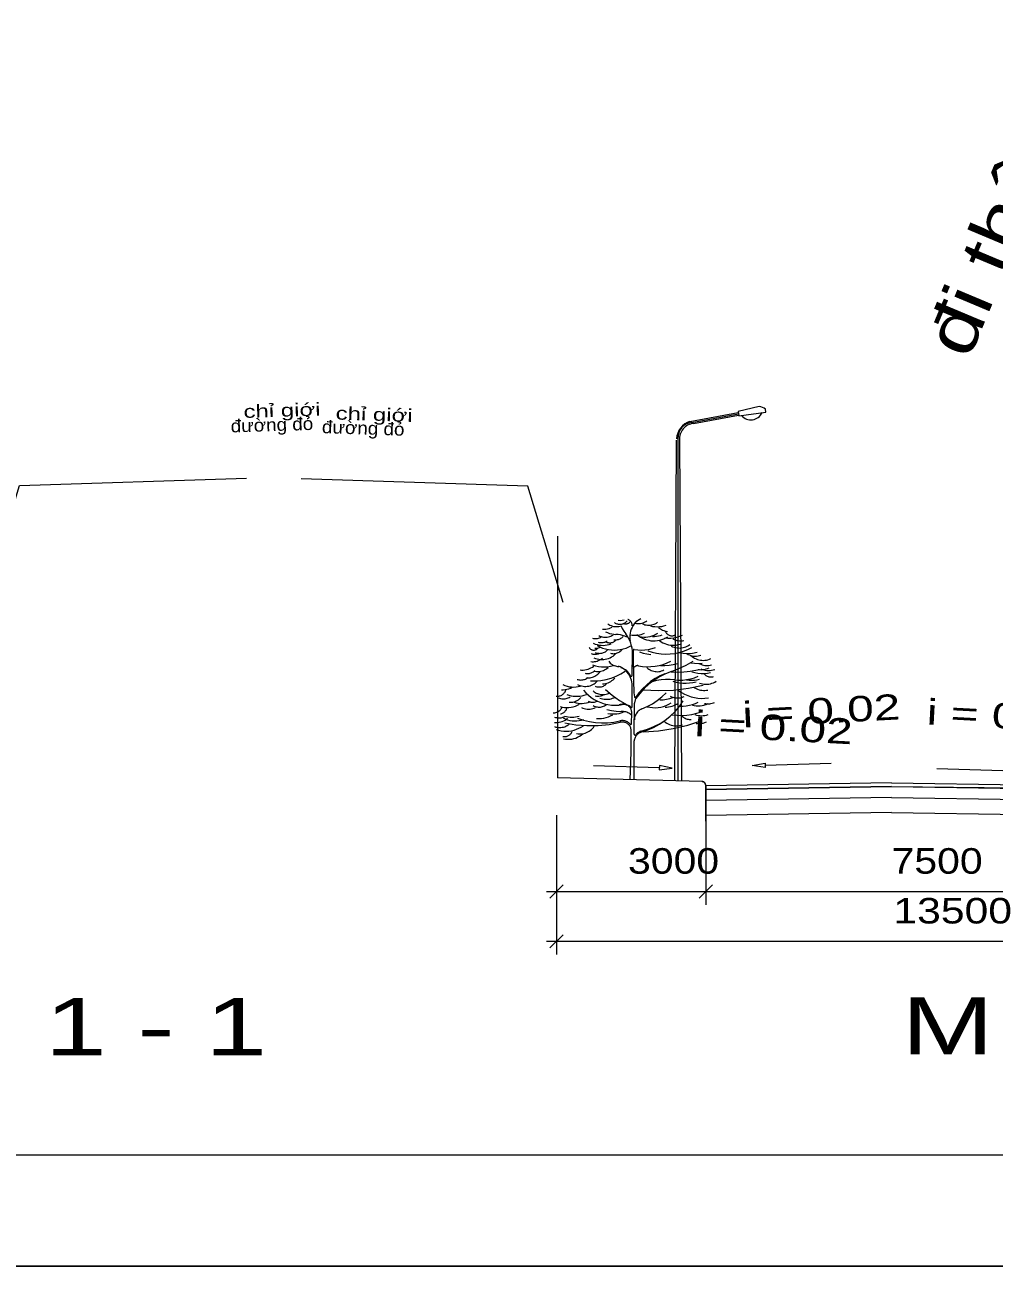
# Model space of a CAD drawing. Header units: metres. Extents: x 533049 to 537618, y 1849954 to 1852676.
# Drawn here: x 533738 to 534052.1, y 1849953.7 to 1850356 of the extents above; entities that cross this region are included whole.
import ezdxf

# ---------------------------------------------------------------- set-up
doc = ezdxf.new("R2010")
doc.units = ezdxf.units.M
doc.header["$LTSCALE"] = 2
for name, color, linetype, lineweight in [('2', 7, 'Continuous', 13), ('21', 7, 'Continuous', 13), ('3', 7, 'Continuous', 13), ('58', 7, 'Continuous', 13), ('59', 7, 'Continuous', 13), ('60', 7, 'Continuous', 13), ('61', 7, 'Continuous', 13)]:
    doc.layers.add(name, color=color, linetype=linetype, lineweight=lineweight)

msp = doc.modelspace()

# ---------------------------------------------------------------- linework, layer by layer
at = {"layer": '2'}
for p, q in [((533934.83, 1850145.16), (533934.93, 1850152.21)), ((533934.84, 1850135.03), (533934.84, 1850141.88)), ((533935.51, 1850126.06), (533935.61, 1850136.19)), ((533934.62, 1850129.52), (533934.7, 1850133.04))]:
    msp.add_line(p, q, dxfattribs=at)
for points in [[(533925.19, 1850160.14), (533925.74, 1850160.13), (533926.28, 1850160.17), (533926.82, 1850160.25), (533927.34, 1850160.39), (533927.86, 1850160.58), (533928.35, 1850160.81)], [(533926.91, 1850161.86), (533927.27, 1850161.63), (533927.64, 1850161.43), (533928.02, 1850161.26), (533928.42, 1850161.13), (533928.83, 1850161.03), (533929.25, 1850160.97), (533929.67, 1850160.94), (533930.09, 1850160.96), (533930.51, 1850161.01), (533930.93, 1850161.1)], [(533929.11, 1850162.24), (533929.34, 1850162.1), (533929.58, 1850161.98), (533929.83, 1850161.88), (533930.08, 1850161.8), (533930.34, 1850161.75), (533930.61, 1850161.71), (533930.88, 1850161.7), (533931.14, 1850161.72), (533931.41, 1850161.75), (533931.67, 1850161.81), (533931.92, 1850161.9), (533932.17, 1850162), (533932.41, 1850162.13), (533932.63, 1850162.27), (533932.84, 1850162.44), (533933.04, 1850162.62), (533933.22, 1850162.82)], [(533930.26, 1850163.01), (533930.93, 1850162.98), (533931.6, 1850163.01), (533932.26, 1850163.1)], [(533931.12, 1850161.29), (533931.58, 1850160.35), (533932.12, 1850159.46), (533932.74, 1850158.61)], [(533931.88, 1850162.05), (533932.04, 1850161.98), (533932.21, 1850161.93), (533932.38, 1850161.89), (533932.55, 1850161.86), (533932.73, 1850161.85), (533932.9, 1850161.86), (533933.08, 1850161.88), (533933.25, 1850161.92), (533933.42, 1850161.97), (533933.58, 1850162.04), (533933.73, 1850162.12), (533933.88, 1850162.22), (533934.02, 1850162.33), (533934.15, 1850162.45), (533934.26, 1850162.58), (533934.37, 1850162.72)], [(533934.84, 1850161.19), (533934.85, 1850161.37), (533934.83, 1850161.56), (533934.81, 1850161.74), (533934.76, 1850161.91), (533934.7, 1850162.09), (533934.63, 1850162.25), (533934.54, 1850162.41), (533934.44, 1850162.56), (533934.32, 1850162.71), (533934.19, 1850162.84), (533934.05, 1850162.95), (533933.9, 1850163.06), (533933.75, 1850163.15), (533933.58, 1850163.23), (533933.41, 1850163.29)], [(533936.37, 1850162.82), (533935.91, 1850162.34), (533935.5, 1850161.83), (533935.13, 1850161.29), (533934.81, 1850160.71), (533934.55, 1850160.11), (533934.34, 1850159.48), (533934.19, 1850158.84), (533934.1, 1850158.19), (533934.06, 1850157.53), (533934.09, 1850156.87), (533934.17, 1850156.22)], [(533935.8, 1850162.05), (533936.24, 1850161.98), (533936.68, 1850161.95), (533937.13, 1850161.96), (533937.57, 1850162), (533938, 1850162.09), (533938.43, 1850162.22), (533938.84, 1850162.38), (533939.24, 1850162.58), (533939.62, 1850162.82)], [(533937.61, 1850163.49), (533937.07, 1850163.15), (533936.52, 1850162.79), (533935.99, 1850162.43)], [(533938.19, 1850161.86), (533938.58, 1850161.7), (533938.99, 1850161.58), (533939.41, 1850161.49), (533939.83, 1850161.43), (533940.26, 1850161.42), (533940.69, 1850161.44), (533941.11, 1850161.5), (533941.53, 1850161.6), (533941.93, 1850161.73), (533942.32, 1850161.9), (533942.7, 1850162.1), (533943.06, 1850162.34)], [(533940.77, 1850161.19), (533941.48, 1850161.04), (533942.21, 1850160.94), (533942.94, 1850160.91), (533943.68, 1850160.94), (533944.41, 1850161.03), (533945.12, 1850161.17), (533945.83, 1850161.38)], [(533943.34, 1850160.71), (533943.66, 1850160.44), (533943.99, 1850160.2), (533944.34, 1850159.98), (533944.71, 1850159.79), (533945.1, 1850159.64), (533945.49, 1850159.52), (533945.9, 1850159.43), (533946.31, 1850159.37)], [(533922.04, 1850157.18), (533922.35, 1850157.11), (533922.67, 1850157.07), (533922.99, 1850157.06), (533923.31, 1850157.08), (533923.62, 1850157.13), (533923.93, 1850157.2), (533924.24, 1850157.29), (533924.53, 1850157.41), (533924.81, 1850157.56)], [(533923.86, 1850155.93), (533924.12, 1850155.85), (533924.39, 1850155.8), (533924.66, 1850155.77), (533924.93, 1850155.76), (533925.2, 1850155.77), (533925.47, 1850155.81), (533925.74, 1850155.86), (533926, 1850155.95), (533926.25, 1850156.05), (533926.49, 1850156.17), (533926.72, 1850156.31)], [(533924.05, 1850158.04), (533924.41, 1850157.87), (533924.79, 1850157.73), (533925.17, 1850157.63), (533925.57, 1850157.56), (533925.97, 1850157.53), (533926.37, 1850157.53), (533926.76, 1850157.56), (533927.16, 1850157.63), (533927.55, 1850157.73), (533927.92, 1850157.87), (533928.29, 1850158.03), (533928.63, 1850158.23)], [(533926.15, 1850156.12), (533926.35, 1850156), (533926.57, 1850155.9), (533926.79, 1850155.82), (533927.02, 1850155.76), (533927.25, 1850155.72), (533927.49, 1850155.7), (533927.72, 1850155.7), (533927.96, 1850155.72), (533928.19, 1850155.77), (533928.42, 1850155.83), (533928.64, 1850155.91), (533928.85, 1850156.02), (533929.06, 1850156.14), (533929.25, 1850156.28), (533929.43, 1850156.43), (533929.59, 1850156.6)], [(533926.25, 1850159.28), (533926.88, 1850158.99), (533927.54, 1850158.76), (533928.21, 1850158.59), (533928.9, 1850158.47), (533929.59, 1850158.42)], [(533928.92, 1850156.7), (533929.22, 1850156.67), (533929.51, 1850156.67), (533929.81, 1850156.69), (533930.1, 1850156.74), (533930.39, 1850156.81), (533930.67, 1850156.91), (533930.94, 1850157.04), (533931.2, 1850157.18), (533931.44, 1850157.35), (533931.67, 1850157.54), (533931.88, 1850157.75)], [(533933.12, 1850157.56), (533932.45, 1850157.84), (533931.75, 1850158.07), (533931.04, 1850158.25), (533930.32, 1850158.36), (533929.59, 1850158.42)], [(533934.93, 1850152.21), (533934.91, 1850153.07), (533934.81, 1850153.93), (533934.64, 1850154.77), (533934.39, 1850155.6), (533934.08, 1850156.4), (533933.69, 1850157.18), (533933.25, 1850157.92), (533932.74, 1850158.61)], [(533934.3, 1850158.29), (533934.87, 1850158.19), (533935.45, 1850158.14), (533936.03, 1850158.14), (533936.61, 1850158.19), (533937.18, 1850158.28), (533937.74, 1850158.43), (533938.29, 1850158.62), (533938.82, 1850158.86)], [(533936.37, 1850158.42), (533936.93, 1850157.97), (533937.53, 1850157.56), (533938.16, 1850157.22), (533938.81, 1850156.92), (533939.49, 1850156.69), (533940.19, 1850156.51), (533940.9, 1850156.39), (533941.62, 1850156.34), (533942.34, 1850156.35), (533943.05, 1850156.41), (533943.76, 1850156.54), (533944.45, 1850156.74), (533945.13, 1850156.99), (533945.78, 1850157.29), (533946.4, 1850157.65)], [(533937.23, 1850157.75), (533937.91, 1850157.63), (533938.59, 1850157.57), (533939.28, 1850157.57), (533939.96, 1850157.63), (533940.63, 1850157.75), (533941.3, 1850157.93), (533941.94, 1850158.17), (533942.56, 1850158.46), (533943.15, 1850158.8)], [(533941.43, 1850157.75), (533942.08, 1850157.75), (533942.72, 1850157.81), (533943.36, 1850157.92), (533943.98, 1850158.1), (533944.59, 1850158.32)], [(533943.72, 1850156.4), (533944.24, 1850156.03), (533944.8, 1850155.72), (533945.38, 1850155.45), (533945.98, 1850155.24), (533946.59, 1850155.08), (533947.22, 1850154.97), (533947.86, 1850154.92), (533948.49, 1850154.93), (533949.13, 1850154.99), (533949.75, 1850155.11), (533950.36, 1850155.29)], [(533945.45, 1850157.27), (533946.43, 1850157.21), (533947.41, 1850157.23), (533948.38, 1850157.35), (533949.34, 1850157.55), (533950.27, 1850157.85), (533951.18, 1850158.23)], [(533945.64, 1850159.28), (533945.74, 1850159.1), (533945.85, 1850158.93), (533945.98, 1850158.77), (533946.13, 1850158.62), (533946.28, 1850158.49), (533946.45, 1850158.37), (533946.62, 1850158.26), (533946.81, 1850158.17), (533947, 1850158.1), (533947.2, 1850158.04), (533947.4, 1850158), (533947.61, 1850157.98), (533947.81, 1850157.98), (533948.02, 1850157.99), (533948.22, 1850158.02), (533948.42, 1850158.07), (533948.61, 1850158.14), (533948.8, 1850158.22), (533948.98, 1850158.32)], [(533947.99, 1850157.03), (533948.41, 1850156.82), (533948.85, 1850156.64), (533949.3, 1850156.5), (533949.76, 1850156.4), (533950.22, 1850156.34), (533950.69, 1850156.32), (533951.16, 1850156.34), (533951.63, 1850156.4)], [(533920.9, 1850154.21), (533920.97, 1850154.08), (533921.06, 1850153.96), (533921.16, 1850153.85), (533921.27, 1850153.75), (533921.39, 1850153.66), (533921.51, 1850153.57), (533921.65, 1850153.5), (533921.78, 1850153.44), (533921.93, 1850153.4), (533922.07, 1850153.36), (533922.22, 1850153.34), (533922.37, 1850153.33), (533922.52, 1850153.34), (533922.67, 1850153.36), (533922.82, 1850153.39), (533922.96, 1850153.44), (533923.1, 1850153.49), (533923.23, 1850153.56), (533923.36, 1850153.64), (533923.48, 1850153.73)], [(533921.56, 1850152.2), (533921.84, 1850152.11), (533922.13, 1850152.04), (533922.42, 1850152), (533922.72, 1850151.98), (533923.01, 1850151.99), (533923.3, 1850152.03), (533923.59, 1850152.09), (533923.87, 1850152.18), (533924.14, 1850152.3)], [(533922.23, 1850155.55), (533922.85, 1850155.3), (533923.49, 1850155.11), (533924.14, 1850154.97), (533924.8, 1850154.89), (533925.46, 1850154.87), (533926.12, 1850154.9), (533926.78, 1850155), (533927.43, 1850155.15), (533928.06, 1850155.36)], [(533922.43, 1850150.83), (533922.94, 1850150.63), (533923.46, 1850150.47), (533923.99, 1850150.36), (533924.52, 1850150.3), (533925.06, 1850150.28), (533925.61, 1850150.3), (533926.14, 1850150.37), (533926.67, 1850150.49), (533927.19, 1850150.65), (533927.69, 1850150.86), (533928.17, 1850151.11), (533928.63, 1850151.39), (533929.06, 1850151.72), (533929.47, 1850152.08)], [(533922.76, 1850153.99), (533923.06, 1850153.97), (533923.37, 1850153.98), (533923.67, 1850154.01), (533923.96, 1850154.07), (533924.25, 1850154.15), (533924.54, 1850154.25)], [(533922.83, 1850152.61), (533923.12, 1850152.49), (533923.42, 1850152.4), (533923.73, 1850152.34), (533924.05, 1850152.3), (533924.36, 1850152.29), (533924.68, 1850152.31), (533924.99, 1850152.36), (533925.3, 1850152.43), (533925.6, 1850152.53), (533925.89, 1850152.66), (533926.17, 1850152.81), (533926.43, 1850152.98), (533926.67, 1850153.18), (533926.9, 1850153.4)], [(533923.48, 1850154.78), (533924.34, 1850154.35), (533925.25, 1850153.99), (533926.18, 1850153.7), (533927.13, 1850153.5), (533928.09, 1850153.38), (533929.06, 1850153.33), (533930.04, 1850153.38), (533931, 1850153.5), (533931.95, 1850153.7), (533932.88, 1850153.99), (533933.78, 1850154.35), (533934.65, 1850154.78)], [(533927.77, 1850152.3), (533928.09, 1850152.23), (533928.42, 1850152.19), (533928.74, 1850152.18), (533929.07, 1850152.19), (533929.39, 1850152.24), (533929.71, 1850152.31), (533930.02, 1850152.41), (533930.32, 1850152.54), (533930.61, 1850152.69), (533930.88, 1850152.87), (533931.14, 1850153.07), (533931.38, 1850153.3), (533931.6, 1850153.54)], [(533935.47, 1850153.57), (533935.45, 1850153.58), (533935.43, 1850153.58), (533935.4, 1850153.58), (533935.38, 1850153.57), (533935.36, 1850153.57), (533935.34, 1850153.56), (533935.32, 1850153.55), (533935.29, 1850153.54), (533935.28, 1850153.53), (533935.26, 1850153.52), (533935.24, 1850153.5), (533935.22, 1850153.48), (533935.21, 1850153.46), (533935.2, 1850153.44), (533935.19, 1850153.42), (533935.18, 1850153.4), (533935.17, 1850153.38), (533935.17, 1850153.36), (533935.16, 1850153.34), (533935.16, 1850153.31)], [(533935.16, 1850153.31), (533935.2, 1850149.59), (533935.26, 1850145.87), (533935.32, 1850142.15)], [(533935.47, 1850153.57), (533936.63, 1850153.41), (533937.8, 1850153.35), (533938.97, 1850153.4), (533940.13, 1850153.56), (533941.27, 1850153.82), (533942.38, 1850154.19)], [(533937.24, 1850152.76), (533938.42, 1850152.38), (533939.64, 1850152.12), (533940.87, 1850151.96)], [(533939.93, 1850153.07), (533941.33, 1850152.64), (533942.77, 1850152.33), (533944.22, 1850152.13), (533945.69, 1850152.06), (533947.16, 1850152.12), (533948.62, 1850152.29), (533950.06, 1850152.59), (533951.47, 1850153), (533952.84, 1850153.54), (533954.16, 1850154.18)], [(533947.52, 1850154.66), (533947.96, 1850154.45), (533948.42, 1850154.28), (533948.89, 1850154.16), (533949.37, 1850154.07), (533949.86, 1850154.03), (533950.35, 1850154.02), (533950.83, 1850154.06), (533951.32, 1850154.14), (533951.79, 1850154.26), (533952.25, 1850154.42), (533952.7, 1850154.62), (533953.12, 1850154.86), (533953.53, 1850155.13)], [(533949.84, 1850152.51), (533951.36, 1850152.32), (533952.89, 1850152.29), (533954.41, 1850152.4), (533955.92, 1850152.66)], [(533952.52, 1850152.2), (533952.94, 1850151.96), (533953.37, 1850151.77), (533953.82, 1850151.61), (533954.28, 1850151.5), (533954.76, 1850151.42), (533955.23, 1850151.39), (533955.71, 1850151.4), (533956.18, 1850151.45), (533956.65, 1850151.55), (533957.11, 1850151.68)], [(533917.94, 1850146.9), (533918.47, 1850146.86), (533918.99, 1850146.87), (533919.51, 1850146.93), (533920.03, 1850147.03), (533920.53, 1850147.17), (533921.02, 1850147.36), (533921.49, 1850147.59), (533921.94, 1850147.86), (533922.37, 1850148.17)], [(533921.47, 1850149.62), (533921.87, 1850149.59), (533922.27, 1850149.59), (533922.67, 1850149.62), (533923.07, 1850149.69), (533923.46, 1850149.79), (533923.84, 1850149.93), (533924.2, 1850150.09), (533924.55, 1850150.29), (533924.88, 1850150.52), (533925.19, 1850150.77)], [(533922.04, 1850148.53), (533922.97, 1850148.24), (533923.92, 1850148.04), (533924.89, 1850147.92), (533925.86, 1850147.89), (533926.83, 1850147.95), (533927.8, 1850148.1), (533928.74, 1850148.33)], [(533927.23, 1850149.71), (533927.48, 1850149.42), (533927.75, 1850149.16), (533928.05, 1850148.91), (533928.36, 1850148.7), (533928.69, 1850148.51), (533929.04, 1850148.35), (533929.4, 1850148.21), (533929.76, 1850148.11), (533930.14, 1850148.04), (533930.52, 1850148)], [(533934.84, 1850141.88), (533934.81, 1850142.46), (533934.74, 1850143.03), (533934.61, 1850143.6), (533934.43, 1850144.15), (533934.21, 1850144.69), (533933.94, 1850145.2), (533933.63, 1850145.69), (533933.27, 1850146.14), (533932.88, 1850146.57), (533932.45, 1850146.96), (533931.99, 1850147.31), (533931.5, 1850147.62), (533930.98, 1850147.88), (533930.44, 1850148.1)], [(533936.89, 1850148.27), (533936.76, 1850148.29), (533936.63, 1850148.3), (533936.5, 1850148.3), (533936.37, 1850148.28), (533936.24, 1850148.26), (533936.11, 1850148.22), (533935.99, 1850148.17), (533935.87, 1850148.12), (533935.76, 1850148.05), (533935.65, 1850147.97), (533935.55, 1850147.88), (533935.46, 1850147.79), (533935.38, 1850147.69), (533935.31, 1850147.58), (533935.24, 1850147.46), (533935.19, 1850147.34)], [(533936.89, 1850148.27), (533938.22, 1850148.06), (533939.57, 1850147.96), (533940.92, 1850147.98), (533942.26, 1850148.11), (533943.58, 1850148.36), (533944.88, 1850148.72), (533946.14, 1850149.19), (533947.36, 1850149.77)], [(533944.01, 1850148.37), (533945.4, 1850148.35), (533946.79, 1850148.44), (533948.17, 1850148.66), (533949.53, 1850148.99)], [(533947.6, 1850146.43), (533950.01, 1850147.35), (533952.34, 1850148.45), (533954.59, 1850149.73)], [(533953.86, 1850149.25), (533955.07, 1850149.08), (533956.3, 1850149.03), (533957.52, 1850149.1)], [(533953.9, 1850151.59), (533954.27, 1850151.27), (533954.67, 1850150.98), (533955.09, 1850150.72), (533955.53, 1850150.5), (533955.99, 1850150.33), (533956.46, 1850150.19), (533956.95, 1850150.09), (533957.44, 1850150.04), (533957.93, 1850150.02), (533958.42, 1850150.06), (533958.91, 1850150.13), (533959.39, 1850150.24), (533959.85, 1850150.4), (533960.31, 1850150.59)], [(533956.64, 1850148.94), (533957.05, 1850148.75), (533957.47, 1850148.6), (533957.9, 1850148.47), (533958.34, 1850148.39), (533958.79, 1850148.34), (533959.24, 1850148.33), (533959.68, 1850148.36), (533960.13, 1850148.43), (533960.56, 1850148.53)], [(533916.97, 1850143.86), (533917.27, 1850143.77), (533917.58, 1850143.7), (533917.89, 1850143.66), (533918.2, 1850143.65), (533918.51, 1850143.66), (533918.82, 1850143.7), (533919.13, 1850143.76), (533919.43, 1850143.85), (533919.72, 1850143.97), (533920, 1850144.11), (533920.27, 1850144.27), (533920.52, 1850144.46)], [(533919.6, 1850145.84), (533919.87, 1850145.78), (533920.15, 1850145.75), (533920.43, 1850145.75), (533920.71, 1850145.76), (533920.98, 1850145.8), (533921.26, 1850145.87), (533921.52, 1850145.95), (533921.78, 1850146.06), (533922.03, 1850146.19), (533922.26, 1850146.34), (533922.48, 1850146.51), (533922.69, 1850146.69)], [(533920, 1850144.39), (533920.39, 1850144.36), (533920.79, 1850144.36), (533921.18, 1850144.4), (533921.58, 1850144.47), (533921.96, 1850144.57), (533922.33, 1850144.7), (533922.7, 1850144.87), (533923.04, 1850145.06), (533923.37, 1850145.29), (533923.68, 1850145.54), (533923.97, 1850145.81), (533924.23, 1850146.11), (533924.47, 1850146.43)], [(533921.31, 1850143.34), (533923.02, 1850143.34), (533924.71, 1850143.49), (533926.39, 1850143.8), (533928.03, 1850144.26), (533929.63, 1850144.86), (533931.16, 1850145.61), (533932.62, 1850146.5)], [(533922.43, 1850146.56), (533922.87, 1850146.47), (533923.31, 1850146.42), (533923.76, 1850146.4), (533924.21, 1850146.43), (533924.65, 1850146.5), (533925.09, 1850146.6), (533925.51, 1850146.75), (533925.92, 1850146.93), (533926.31, 1850147.14), (533926.68, 1850147.4), (533927.03, 1850147.68)], [(533925.26, 1850142.42), (533925.72, 1850142.45), (533926.17, 1850142.52), (533926.62, 1850142.63), (533927.05, 1850142.78), (533927.48, 1850142.97), (533927.88, 1850143.19), (533928.26, 1850143.44), (533928.63, 1850143.73), (533928.96, 1850144.05), (533929.27, 1850144.39)], [(533934.34, 1850145.04), (533934.07, 1850145.47), (533933.77, 1850145.87), (533933.43, 1850146.25), (533933.06, 1850146.6), (533932.65, 1850146.91), (533932.23, 1850147.18), (533931.78, 1850147.42), (533931.31, 1850147.61)], [(533934.34, 1850145.04), (533934.35, 1850145.02), (533934.36, 1850145), (533934.38, 1850144.98), (533934.4, 1850144.97), (533934.41, 1850144.95), (533934.43, 1850144.94), (533934.45, 1850144.93), (533934.47, 1850144.92), (533934.5, 1850144.91), (533934.52, 1850144.91), (533934.54, 1850144.9), (533934.56, 1850144.9), (533934.59, 1850144.9), (533934.61, 1850144.9), (533934.63, 1850144.91), (533934.65, 1850144.92), (533934.68, 1850144.92), (533934.7, 1850144.93), (533934.72, 1850144.95), (533934.73, 1850144.96), (533934.75, 1850144.98), (533934.77, 1850144.99), (533934.78, 1850145.01), (533934.79, 1850145.03), (533934.8, 1850145.05), (533934.81, 1850145.07), (533934.82, 1850145.09), (533934.83, 1850145.11), (533934.83, 1850145.14), (533934.83, 1850145.16)], [(533945.38, 1850145.66), (533943.79, 1850144.95), (533942.26, 1850144.1), (533940.81, 1850143.13), (533939.46, 1850142.03), (533938.2, 1850140.83), (533937.05, 1850139.51), (533936.02, 1850138.1)], [(533947.6, 1850146.43), (533945.64, 1850145.66), (533943.75, 1850144.71), (533941.97, 1850143.59), (533940.29, 1850142.32), (533938.74, 1850140.89), (533937.33, 1850139.32), (533936.06, 1850137.64)], [(533939.61, 1850147.69), (533939.93, 1850147.41), (533940.27, 1850147.15), (533940.64, 1850146.93), (533941.02, 1850146.75), (533941.42, 1850146.59), (533941.83, 1850146.48), (533942.25, 1850146.4), (533942.67, 1850146.36), (533943.1, 1850146.35), (533943.53, 1850146.39), (533943.95, 1850146.46), (533944.36, 1850146.57), (533944.76, 1850146.72), (533945.15, 1850146.9)], [(533947.46, 1850146.26), (533950.56, 1850146.21), (533953.65, 1850146.47), (533956.7, 1850147.03)], [(533948.62, 1850143.73), (533949.91, 1850143.63), (533951.21, 1850143.65), (533952.49, 1850143.78), (533953.77, 1850144.02), (533955.01, 1850144.38), (533956.22, 1850144.84)], [(533954.17, 1850146.31), (533955.15, 1850146.05), (533956.16, 1850145.88), (533957.17, 1850145.8), (533958.19, 1850145.81), (533959.2, 1850145.91), (533960.2, 1850146.1)], [(533956.18, 1850147.08), (533956.7, 1850147.01), (533957.22, 1850146.99), (533957.74, 1850147.02), (533958.26, 1850147.09), (533958.77, 1850147.22), (533959.26, 1850147.38), (533959.74, 1850147.6)], [(533957.06, 1850147.24), (533957.54, 1850147.05), (533958.03, 1850146.9), (533958.54, 1850146.8), (533959.05, 1850146.73), (533959.57, 1850146.72), (533960.09, 1850146.74), (533960.6, 1850146.81), (533961.1, 1850146.93), (533961.6, 1850147.08)], [(533958.14, 1850145.69), (533958.32, 1850145.49), (533958.51, 1850145.31), (533958.72, 1850145.15), (533958.94, 1850145.01), (533959.18, 1850144.89), (533959.42, 1850144.79), (533959.67, 1850144.72), (533959.93, 1850144.67), (533960.19, 1850144.64), (533960.46, 1850144.63), (533960.72, 1850144.65), (533960.98, 1850144.69), (533961.23, 1850144.76)], [(533910.26, 1850138.4), (533910.52, 1850138.39), (533910.78, 1850138.4), (533911.04, 1850138.43), (533911.3, 1850138.49), (533911.54, 1850138.56), (533911.79, 1850138.66), (533912.02, 1850138.78), (533912.24, 1850138.92), (533912.45, 1850139.07), (533912.64, 1850139.25), (533912.82, 1850139.44), (533912.98, 1850139.64), (533913.12, 1850139.86), (533913.24, 1850140.09), (533913.34, 1850140.33), (533913.42, 1850140.58)], [(533911.91, 1850140.51), (533912.51, 1850140.51), (533913.11, 1850140.57), (533913.7, 1850140.68), (533914.28, 1850140.83), (533914.85, 1850141.04), (533915.39, 1850141.3)], [(533912.37, 1850142.15), (533913.04, 1850141.87), (533913.74, 1850141.64), (533914.46, 1850141.48), (533915.19, 1850141.39), (533915.92, 1850141.36), (533916.65, 1850141.41), (533917.38, 1850141.52), (533918.09, 1850141.69)], [(533917.17, 1850142.22), (533917.58, 1850142.01), (533918.02, 1850141.84), (533918.46, 1850141.71), (533918.92, 1850141.63), (533919.38, 1850141.58), (533919.85, 1850141.57), (533920.31, 1850141.6), (533920.77, 1850141.68), (533921.22, 1850141.8), (533921.66, 1850141.95), (533922.08, 1850142.15), (533922.48, 1850142.38), (533922.86, 1850142.64), (533923.22, 1850142.94), (533923.55, 1850143.27)], [(533919.05, 1850140.41), (533919.83, 1850139.53), (533920.68, 1850138.72), (533921.6, 1850137.99), (533922.58, 1850137.35), (533923.62, 1850136.79), (533924.7, 1850136.33), (533925.81, 1850135.97), (533926.96, 1850135.7), (533928.12, 1850135.54), (533929.29, 1850135.48), (533930.47, 1850135.53), (533931.63, 1850135.68)], [(533922.17, 1850140.12), (533922.49, 1850139.86), (533922.83, 1850139.63), (533923.19, 1850139.43), (533923.57, 1850139.26), (533923.95, 1850139.13), (533924.35, 1850139.02), (533924.76, 1850138.96), (533925.17, 1850138.92), (533925.58, 1850138.93), (533925.99, 1850138.96), (533926.4, 1850139.04), (533926.8, 1850139.14), (533927.18, 1850139.28), (533927.56, 1850139.46)], [(533922.82, 1850141.63), (533923.12, 1850141.53), (533923.42, 1850141.46), (533923.72, 1850141.42), (533924.03, 1850141.4), (533924.34, 1850141.4), (533924.65, 1850141.44), (533924.95, 1850141.49), (533925.25, 1850141.58), (533925.54, 1850141.69), (533925.81, 1850141.82), (533926.08, 1850141.98), (533926.33, 1850142.15), (533926.57, 1850142.35)], [(533926.24, 1850140.58), (533928.41, 1850138.7), (533930.74, 1850137.03), (533933.21, 1850135.58)], [(533935.32, 1850142.15), (533935.36, 1850140.84), (533935.43, 1850139.53), (533935.55, 1850138.22)], [(533938.42, 1850140.49), (533943.32, 1850140.22), (533948.22, 1850140.38), (533953.08, 1850140.98), (533957.88, 1850142)], [(533948.62, 1850143.73), (533947.16, 1850143.85), (533945.69, 1850143.84), (533944.22, 1850143.72), (533942.77, 1850143.47), (533941.35, 1850143.1)], [(533947.99, 1850143.26), (533949.05, 1850142.97), (533950.13, 1850142.77), (533951.23, 1850142.66), (533952.33, 1850142.64), (533953.42, 1850142.7), (533954.51, 1850142.86), (533955.58, 1850143.1)], [(533949.89, 1850140.25), (533950.83, 1850139.61), (533951.81, 1850139.05), (533952.85, 1850138.59), (533953.92, 1850138.22), (533955.02, 1850137.95), (533956.15, 1850137.78), (533957.28, 1850137.71), (533958.41, 1850137.74), (533959.54, 1850137.88)], [(533952.42, 1850143.73), (533953.27, 1850143.61), (533954.13, 1850143.57), (533954.99, 1850143.6), (533955.85, 1850143.71), (533956.69, 1850143.89)], [(533954.79, 1850141.36), (533955.19, 1850141.09), (533955.62, 1850140.86), (533956.06, 1850140.66), (533956.51, 1850140.5), (533956.98, 1850140.38), (533957.46, 1850140.31), (533957.94, 1850140.27), (533958.42, 1850140.28), (533958.9, 1850140.32), (533959.38, 1850140.41)], [(533956.69, 1850142.62), (533957.18, 1850142.47), (533957.68, 1850142.36), (533958.18, 1850142.29), (533958.69, 1850142.26), (533959.2, 1850142.28), (533959.71, 1850142.34), (533960.21, 1850142.44), (533960.7, 1850142.59), (533961.17, 1850142.77), (533961.63, 1850143), (533962.07, 1850143.26)], [(533910.98, 1850137.88), (533911.32, 1850137.75), (533911.67, 1850137.66), (533912.02, 1850137.6), (533912.38, 1850137.56), (533912.74, 1850137.56), (533913.1, 1850137.59), (533913.45, 1850137.65), (533913.8, 1850137.74), (533914.14, 1850137.87), (533914.47, 1850138.01), (533914.78, 1850138.19)], [(533913.67, 1850138.98), (533914.35, 1850138.74), (533915.04, 1850138.55), (533915.75, 1850138.42), (533916.47, 1850138.36), (533917.19, 1850138.36), (533917.91, 1850138.42), (533918.62, 1850138.55), (533919.32, 1850138.74), (533920, 1850138.98)], [(533914.46, 1850136.45), (533914.85, 1850136.44), (533915.24, 1850136.45), (533915.62, 1850136.51), (533916, 1850136.59), (533916.37, 1850136.71), (533916.73, 1850136.86), (533917.07, 1850137.04), (533917.4, 1850137.25), (533917.71, 1850137.48), (533918, 1850137.75), (533918.26, 1850138.03)], [(533916.04, 1850136.45), (533916.68, 1850136.28), (533917.34, 1850136.15), (533918, 1850136.09), (533918.67, 1850136.08), (533919.33, 1850136.13), (533919.99, 1850136.23), (533920.63, 1850136.39), (533921.26, 1850136.61)], [(533920.63, 1850136.77), (533920.9, 1850136.65), (533921.18, 1850136.57), (533921.47, 1850136.5), (533921.76, 1850136.46), (533922.05, 1850136.45), (533922.35, 1850136.46), (533922.64, 1850136.5), (533922.93, 1850136.57), (533923.21, 1850136.65), (533923.48, 1850136.77)], [(533922.89, 1850138.47), (533923.27, 1850138.42), (533923.65, 1850138.41), (533924.04, 1850138.43), (533924.42, 1850138.47), (533924.79, 1850138.55), (533925.16, 1850138.66), (533925.52, 1850138.8)], [(533924.4, 1850137.81), (533924.83, 1850137.65), (533925.27, 1850137.53), (533925.73, 1850137.44), (533926.18, 1850137.4), (533926.64, 1850137.39), (533927.1, 1850137.42), (533927.56, 1850137.49), (533928, 1850137.6), (533928.44, 1850137.74), (533928.86, 1850137.92), (533929.27, 1850138.14)], [(533935.55, 1850138.22), (533935.55, 1850138.2), (533935.55, 1850138.18), (533935.56, 1850138.16), (533935.57, 1850138.14), (533935.58, 1850138.11), (533935.59, 1850138.1), (533935.61, 1850138.08), (533935.62, 1850138.06), (533935.64, 1850138.05), (533935.66, 1850138.03), (533935.68, 1850138.02), (533935.7, 1850138.01), (533935.72, 1850138), (533935.74, 1850137.99), (533935.76, 1850137.99), (533935.79, 1850137.99), (533935.81, 1850137.99), (533935.83, 1850137.99), (533935.86, 1850137.99), (533935.88, 1850138), (533935.9, 1850138), (533935.92, 1850138.01), (533935.94, 1850138.02), (533935.96, 1850138.04), (533935.98, 1850138.05), (533936, 1850138.07), (533936.01, 1850138.08), (533936.02, 1850138.1)], [(533936.06, 1850137.64), (533935.95, 1850137.45), (533935.85, 1850137.25), (533935.77, 1850137.05), (533935.7, 1850136.84), (533935.65, 1850136.63), (533935.62, 1850136.41), (533935.61, 1850136.19)], [(533937.68, 1850126.71), (533939.75, 1850127.39), (533941.75, 1850128.26), (533943.66, 1850129.31), (533945.47, 1850130.52), (533947.16, 1850131.89), (533948.72, 1850133.42), (533950.14, 1850135.07), (533951.39, 1850136.85)], [(533937.99, 1850134.28), (533939.72, 1850135.06), (533941.39, 1850135.98), (533942.98, 1850137.03), (533944.47, 1850138.21), (533945.86, 1850139.5)], [(533939.7, 1850134.98), (533940.59, 1850134.8), (533941.48, 1850134.7), (533942.38, 1850134.68), (533943.28, 1850134.75), (533944.17, 1850134.89), (533945.04, 1850135.11), (533945.89, 1850135.41), (533946.71, 1850135.78), (533947.5, 1850136.23)], [(533943.76, 1850137.24), (533944.85, 1850137.27), (533945.93, 1850137.39), (533947, 1850137.62), (533948.04, 1850137.94)], [(533945.55, 1850134.9), (533946.11, 1850134.9), (533946.66, 1850134.95), (533947.22, 1850135.04), (533947.76, 1850135.17), (533948.29, 1850135.35), (533948.8, 1850135.58), (533949.29, 1850135.84), (533949.76, 1850136.15)], [(533947.19, 1850138.41), (533947.57, 1850138.22), (533947.97, 1850138.07), (533948.38, 1850137.95), (533948.8, 1850137.87), (533949.22, 1850137.82), (533949.65, 1850137.82), (533950.08, 1850137.85), (533950.5, 1850137.91), (533950.91, 1850138.02), (533951.32, 1850138.16), (533951.71, 1850138.33)], [(533950.38, 1850135.21), (533951.39, 1850135.21), (533952.39, 1850135.3), (533953.38, 1850135.46), (533954.36, 1850135.72), (533955.31, 1850136.05), (533956.23, 1850136.46)], [(533954.36, 1850135.53), (533954.97, 1850135.39), (533955.6, 1850135.3), (533956.23, 1850135.27), (533956.86, 1850135.31), (533957.48, 1850135.39), (533958.09, 1850135.54), (533958.69, 1850135.74), (533959.27, 1850135.99)], [(533958.33, 1850136.07), (533958.73, 1850136), (533959.14, 1850135.95), (533959.55, 1850135.94), (533959.96, 1850135.96), (533960.36, 1850136.02), (533960.76, 1850136.11), (533961.15, 1850136.23), (533961.53, 1850136.38)], [(533909.24, 1850132.97), (533909.53, 1850132.98), (533909.82, 1850133.03), (533910.11, 1850133.09), (533910.38, 1850133.19), (533910.65, 1850133.3), (533910.91, 1850133.44), (533911.15, 1850133.61), (533911.38, 1850133.79), (533911.58, 1850134), (533911.77, 1850134.22), (533911.94, 1850134.46), (533912.09, 1850134.71)], [(533911.46, 1850135.03), (533912.16, 1850134.86), (533912.88, 1850134.76), (533913.61, 1850134.72), (533914.34, 1850134.74), (533915.06, 1850134.83), (533915.77, 1850134.99), (533916.47, 1850135.2), (533917.14, 1850135.48), (533917.78, 1850135.82)], [(533911.61, 1850132.65), (533911.84, 1850132.7), (533912.05, 1850132.77), (533912.26, 1850132.86), (533912.46, 1850132.96), (533912.65, 1850133.09), (533912.83, 1850133.23), (533913, 1850133.38), (533913.15, 1850133.55), (533913.29, 1850133.73), (533913.41, 1850133.92), (533913.52, 1850134.12), (533913.6, 1850134.33), (533913.67, 1850134.55)], [(533912.97, 1850131.97), (533913.54, 1850131.8), (533914.12, 1850131.68), (533914.71, 1850131.61), (533915.3, 1850131.58), (533915.89, 1850131.61), (533916.48, 1850131.68), (533917.06, 1850131.8), (533917.63, 1850131.97)], [(533918.42, 1850134.71), (533918.85, 1850134.54), (533919.31, 1850134.4), (533919.77, 1850134.3), (533920.24, 1850134.24), (533920.71, 1850134.22), (533921.18, 1850134.24), (533921.65, 1850134.3), (533922.11, 1850134.4), (533922.56, 1850134.54), (533923, 1850134.71)], [(533922.21, 1850135.34), (533922.52, 1850135.19), (533922.85, 1850135.07), (533923.18, 1850134.97), (533923.53, 1850134.91), (533923.87, 1850134.87), (533924.22, 1850134.87), (533924.57, 1850134.9), (533924.91, 1850134.95), (533925.25, 1850135.04), (533925.57, 1850135.15), (533925.89, 1850135.29), (533926.19, 1850135.46), (533926.48, 1850135.66)], [(533923.32, 1850131.23), (533924.09, 1850131.19), (533924.86, 1850131.22), (533925.63, 1850131.31), (533926.39, 1850131.47), (533927.13, 1850131.7), (533927.85, 1850131.99), (533928.54, 1850132.34)], [(533926.64, 1850134.08), (533928.16, 1850133.77), (533929.69, 1850133.56), (533931.23, 1850133.44)], [(533926.96, 1850132.81), (533927.68, 1850132.7), (533928.42, 1850132.64), (533929.15, 1850132.65), (533929.89, 1850132.72), (533930.61, 1850132.85), (533931.32, 1850133.04), (533932.02, 1850133.28)], [(533934.39, 1850134.84), (533934.16, 1850135.05), (533933.91, 1850135.23), (533933.64, 1850135.39), (533933.37, 1850135.53), (533933.08, 1850135.64), (533932.78, 1850135.73), (533932.47, 1850135.79), (533932.17, 1850135.82), (533931.86, 1850135.83), (533931.55, 1850135.8), (533931.24, 1850135.75), (533930.94, 1850135.68), (533930.65, 1850135.58)], [(533934.71, 1850132.18), (533934.42, 1850132.43), (533934.12, 1850132.66), (533933.79, 1850132.86), (533933.46, 1850133.04), (533933.1, 1850133.18), (533932.74, 1850133.3), (533932.37, 1850133.38), (533931.99, 1850133.44), (533931.61, 1850133.46), (533931.23, 1850133.44)], [(533934.7, 1850133.04), (533934.7, 1850133.27), (533934.67, 1850133.5), (533934.63, 1850133.73), (533934.56, 1850133.95), (533934.48, 1850134.16), (533934.37, 1850134.37), (533934.25, 1850134.57), (533934.11, 1850134.75), (533933.96, 1850134.93), (533933.79, 1850135.08), (533933.61, 1850135.23), (533933.41, 1850135.35), (533933.21, 1850135.46), (533933, 1850135.55), (533932.78, 1850135.63), (533932.55, 1850135.68), (533932.32, 1850135.71), (533932.09, 1850135.72), (533931.86, 1850135.71), (533931.63, 1850135.68)], [(533934.39, 1850134.84), (533934.41, 1850134.83), (533934.43, 1850134.82), (533934.45, 1850134.8), (533934.47, 1850134.79), (533934.49, 1850134.78), (533934.51, 1850134.78), (533934.53, 1850134.77), (533934.56, 1850134.77), (533934.58, 1850134.77), (533934.6, 1850134.77), (533934.62, 1850134.77), (533934.65, 1850134.78), (533934.67, 1850134.79), (533934.69, 1850134.8), (533934.71, 1850134.81), (533934.73, 1850134.82), (533934.74, 1850134.83), (533934.76, 1850134.85), (533934.78, 1850134.87), (533934.79, 1850134.88), (533934.8, 1850134.9), (533934.81, 1850134.92), (533934.82, 1850134.94), (533934.83, 1850134.97), (533934.83, 1850134.99), (533934.84, 1850135.01), (533934.84, 1850135.03)], [(533937.99, 1850134.28), (533937.67, 1850134.14), (533937.37, 1850133.96), (533937.08, 1850133.77), (533936.82, 1850133.54), (533936.57, 1850133.3), (533936.35, 1850133.03), (533936.15, 1850132.74), (533935.98, 1850132.44), (533935.84, 1850132.12), (533935.73, 1850131.8), (533935.64, 1850131.46), (533935.59, 1850131.12), (533935.57, 1850130.77)], [(533947.73, 1850132.41), (533949.34, 1850132.23), (533950.96, 1850132.18), (533952.58, 1850132.27), (533954.19, 1850132.5), (533955.77, 1850132.86), (533957.32, 1850133.34)], [(533950.93, 1850132.02), (533951.17, 1850131.79), (533951.44, 1850131.58), (533951.72, 1850131.4), (533952.02, 1850131.24), (533952.32, 1850131.11), (533952.64, 1850131), (533952.97, 1850130.92), (533953.3, 1850130.87), (533953.63, 1850130.84), (533953.97, 1850130.85)], [(533955.14, 1850132.48), (533955.67, 1850132.31), (533956.21, 1850132.19), (533956.76, 1850132.12), (533957.32, 1850132.09), (533957.88, 1850132.12), (533958.43, 1850132.19), (533958.97, 1850132.31), (533959.5, 1850132.48)], [(533909.71, 1850128.53), (533910.11, 1850128.41), (533910.52, 1850128.32), (533910.94, 1850128.27), (533911.36, 1850128.25), (533911.77, 1850128.26), (533912.19, 1850128.32), (533912.6, 1850128.4), (533913, 1850128.52), (533913.39, 1850128.68), (533913.76, 1850128.86), (533914.12, 1850129.08), (533914.46, 1850129.33)], [(533909.72, 1850131.66), (533910, 1850131.55), (533910.3, 1850131.46), (533910.6, 1850131.39), (533910.9, 1850131.35), (533911.21, 1850131.34), (533911.52, 1850131.36), (533911.82, 1850131.4), (533912.12, 1850131.46), (533912.42, 1850131.56), (533912.7, 1850131.67), (533912.97, 1850131.82)], [(533909.72, 1850129.88), (533910.22, 1850129.86), (533910.72, 1850129.88), (533911.22, 1850129.95), (533911.71, 1850130.07), (533912.19, 1850130.23), (533912.65, 1850130.43), (533913.1, 1850130.67), (533913.51, 1850130.95), (533913.91, 1850131.27)], [(533910.19, 1850127.58), (533911, 1850127.35), (533911.83, 1850127.18), (533912.66, 1850127.08), (533913.51, 1850127.06), (533914.35, 1850127.1), (533915.19, 1850127.22), (533916.01, 1850127.41), (533916.81, 1850127.67), (533917.59, 1850128), (533918.34, 1850128.4), (533919.05, 1850128.85)], [(533912.43, 1850131.35), (533913.13, 1850131.02), (533913.86, 1850130.76), (533914.61, 1850130.57), (533915.37, 1850130.45), (533916.14, 1850130.39), (533916.92, 1850130.41), (533917.68, 1850130.5), (533918.44, 1850130.66), (533919.18, 1850130.88)], [(533913.04, 1850129.8), (533916.58, 1850129.16), (533920.18, 1850128.86), (533923.78, 1850128.89), (533927.37, 1850129.26), (533930.91, 1850129.96)], [(533916.83, 1850126.32), (533917.29, 1850126.24), (533917.76, 1850126.2), (533918.23, 1850126.2), (533918.7, 1850126.25), (533919.16, 1850126.33), (533919.61, 1850126.45), (533920.05, 1850126.62), (533920.47, 1850126.81), (533920.88, 1850127.05), (533921.26, 1850127.32), (533921.62, 1850127.62), (533921.95, 1850127.95), (533922.26, 1850128.31), (533922.53, 1850128.69)], [(533917.16, 1850131.27), (533919.04, 1850130.64), (533920.97, 1850130.17), (533922.93, 1850129.87), (533924.91, 1850129.75), (533926.89, 1850129.79), (533928.86, 1850130.01), (533930.8, 1850130.4)], [(533934.16, 1850129.35), (533933.96, 1850129.56), (533933.75, 1850129.74), (533933.52, 1850129.91), (533933.28, 1850130.06), (533933.02, 1850130.19), (533932.76, 1850130.3), (533932.49, 1850130.39), (533932.21, 1850130.45), (533931.93, 1850130.49), (533931.65, 1850130.5), (533931.36, 1850130.49), (533931.08, 1850130.46), (533930.8, 1850130.4)], [(533934.55, 1850127.11), (533934.54, 1850127.36), (533934.5, 1850127.61), (533934.45, 1850127.86), (533934.37, 1850128.1), (533934.28, 1850128.34), (533934.16, 1850128.56), (533934.03, 1850128.78), (533933.87, 1850128.98), (533933.71, 1850129.17), (533933.52, 1850129.34), (533933.32, 1850129.5), (533933.11, 1850129.63), (533932.89, 1850129.75), (533932.65, 1850129.85), (533932.41, 1850129.93), (533932.17, 1850129.99), (533931.92, 1850130.03), (533931.66, 1850130.04), (533931.41, 1850130.04), (533931.16, 1850130.01), (533930.91, 1850129.96)], [(533934.16, 1850129.35), (533934.17, 1850129.33), (533934.19, 1850129.32), (533934.21, 1850129.31), (533934.23, 1850129.29), (533934.25, 1850129.28), (533934.27, 1850129.27), (533934.3, 1850129.27), (533934.32, 1850129.26), (533934.34, 1850129.26), (533934.37, 1850129.26), (533934.39, 1850129.26), (533934.41, 1850129.27), (533934.43, 1850129.27), (533934.46, 1850129.28), (533934.48, 1850129.29), (533934.5, 1850129.3), (533934.52, 1850129.32), (533934.53, 1850129.33), (533934.55, 1850129.35), (533934.56, 1850129.37), (533934.58, 1850129.39), (533934.59, 1850129.41), (533934.6, 1850129.43), (533934.61, 1850129.45), (533934.61, 1850129.47), (533934.62, 1850129.49), (533934.62, 1850129.52)], [(533937.67, 1850127.02), (533939.82, 1850127.7), (533941.9, 1850128.56), (533943.89, 1850129.59), (533945.8, 1850130.79)], [(533938.61, 1850126.87), (533943.41, 1850127.19), (533948.16, 1850127.91), (533952.83, 1850129.03), (533957.4, 1850130.54)], [(533945.16, 1850130.3), (533945.58, 1850129.97), (533946.02, 1850129.67), (533946.49, 1850129.42), (533946.98, 1850129.21), (533947.48, 1850129.04), (533948, 1850128.91), (533948.53, 1850128.83), (533949.06, 1850128.8), (533949.6, 1850128.81), (533950.13, 1850128.87), (533950.65, 1850128.98), (533951.16, 1850129.13)], [(533955.53, 1850129.6), (533956.11, 1850129.55), (533956.69, 1850129.55), (533957.27, 1850129.6), (533957.85, 1850129.71), (533958.41, 1850129.86), (533958.96, 1850130.07)], [(533912.4, 1850125.37), (533912.63, 1850125.33), (533912.86, 1850125.31), (533913.09, 1850125.32), (533913.32, 1850125.34), (533913.54, 1850125.38), (533913.77, 1850125.44), (533913.98, 1850125.52), (533914.19, 1850125.62), (533914.39, 1850125.74), (533914.58, 1850125.87), (533914.75, 1850126.02), (533914.91, 1850126.18), (533915.06, 1850126.36), (533915.19, 1850126.54), (533915.31, 1850126.74), (533915.41, 1850126.95)], [(533912.56, 1850124.58), (533913.23, 1850124.47), (533913.9, 1850124.43), (533914.57, 1850124.45), (533915.24, 1850124.52), (533915.9, 1850124.66), (533916.55, 1850124.85), (533917.17, 1850125.1), (533917.78, 1850125.4), (533918.35, 1850125.76), (533918.89, 1850126.16)], [(533934.23, 1850111.35), (533934.55, 1850120.3), (533934.55, 1850127.11)], [(533935.54, 1850111.42), (533935.47, 1850121.35), (533935.49, 1850123.91)], [(533938.61, 1850126.87), (533938.33, 1850126.85), (533938.06, 1850126.81), (533937.79, 1850126.74), (533937.53, 1850126.65), (533937.28, 1850126.54), (533937.03, 1850126.41), (533936.8, 1850126.25), (533936.58, 1850126.08), (533936.38, 1850125.89), (533936.2, 1850125.68), (533936.03, 1850125.46), (533935.89, 1850125.22), (533935.76, 1850124.98), (533935.66, 1850124.72), (533935.58, 1850124.45), (533935.53, 1850124.18), (533935.49, 1850123.91)], [(533935.51, 1850126.06), (533935.51, 1850126.04), (533935.52, 1850126.01), (533935.52, 1850125.99), (533935.53, 1850125.97), (533935.54, 1850125.95), (533935.55, 1850125.93), (533935.56, 1850125.91), (533935.57, 1850125.89), (533935.59, 1850125.87), (533935.61, 1850125.86), (533935.63, 1850125.84), (533935.64, 1850125.83), (533935.66, 1850125.82), (533935.69, 1850125.81), (533935.71, 1850125.8), (533935.73, 1850125.8), (533935.75, 1850125.8), (533935.78, 1850125.79), (533935.8, 1850125.8), (533935.82, 1850125.8), (533935.85, 1850125.8), (533935.87, 1850125.81), (533935.89, 1850125.82), (533935.91, 1850125.83), (533935.93, 1850125.84), (533935.95, 1850125.86), (533935.96, 1850125.87), (533935.98, 1850125.89)], [(533937.67, 1850127.02), (533937.4, 1850126.92), (533937.13, 1850126.8), (533936.87, 1850126.66), (533936.62, 1850126.5), (533936.39, 1850126.31), (533936.18, 1850126.11), (533935.98, 1850125.89)]]:
    msp.add_lwpolyline(points, dxfattribs=at)
at = {"layer": '21'}
for p, q in [((533953.57, 1850227.46), (533969.2, 1850230.34)), ((533953.57, 1850227.46), (533969.2, 1850230.34)), ((533954.12, 1850227.12), (533969.27, 1850229.91)), ((533954.12, 1850227.12), (533969.27, 1850229.91)), ((533954.67, 1850226.78), (533969.34, 1850229.48)), ((533954.67, 1850226.78), (533969.34, 1850229.48)), ((533976, 1850232.26), (533969.15, 1850230.68)), ((533969.15, 1850230.68), (533969.37, 1850229.28)), ((533969.37, 1850229.28), (533978.16, 1850230.45)), ((533969.37, 1850229.28), (533978.16, 1850230.45)), ((533978.16, 1850230.45), (533978.05, 1850231.4)), ((533978.16, 1850230.45), (533978.05, 1850231.4)), ((533949.12, 1850221.41), (533948.51, 1850110.94)), ((533949.67, 1850221.78), (533949.67, 1850110.92)), ((533950.22, 1850221.41), (533950.86, 1850110.9)), ((533943.64, 1850115.22), (533922.3, 1850115.86)), ((533977.95, 1850116.03), (533999.29, 1850116.68)), ((534054.93, 1850114.22), (534033.59, 1850114.86)), ((533910.28, 1850099.85), (533910.28, 1850054.69)), ((533958.68, 1850099.71), (533958.68, 1850070.84)), ((533910.28, 1850097.96), (533910.28, 1850070.84)), ((533958.68, 1850097.96), (533958.68, 1850070.84)), ((533912.43, 1850077.28), (533908.14, 1850072.98)), ((533960.82, 1850077.28), (533956.53, 1850072.98)), ((533956.53, 1850072.98), (533960.82, 1850077.28)), ((533907.08, 1850075.13), (533962.97, 1850075.13)), ((533954.38, 1850075.13), (534083.38, 1850075.13)), ((533912.43, 1850061.13), (533908.14, 1850056.84)), ((533907.08, 1850058.98), (534133.08, 1850058.98))]:
    msp.add_line(p, q, dxfattribs=at)
for points in [[(533976, 1850232.26), (533969.15, 1850230.68), (533969.37, 1850229.28)], [(533724.87, 1850168.93), (533736.34, 1850206.69), (533809.83, 1850209.04)], [(533912.53, 1850168.72), (533901.05, 1850206.48), (533827.57, 1850208.83)]]:
    msp.add_lwpolyline(points, dxfattribs=at)
for points in [[(533943.62, 1850114.52), (533947.83, 1850115.09), (533943.66, 1850115.91)], [(533977.97, 1850115.33), (533973.76, 1850115.9), (533977.93, 1850116.73)]]:
    msp.add_lwpolyline(points, close=True, dxfattribs=at)
for centre, radius, start, end in [((533973.34, 1850231.85), 3.91, 218.8806, 336.2985), ((533975.54, 1850228.26), 4.02, 51.2644, 83.3515), ((533955.44, 1850221.53), 6.22, 107.4084, 177.8566), ((533954.71, 1850222.11), 5.04, 96.6499, 183.7888), ((533955.09, 1850221.91), 4.89, 94.8772, 185.8923)]:
    msp.add_arc(centre, radius, start, end, dxfattribs=at)
at = {"layer": '3'}
msp.add_line((533910.68, 1850190.3), (533910.68, 1850111.96), dxfattribs=at)
at = {"layer": '58'}
for p, q in [((533958.68, 1850109.38), (533958.68, 1850099.78)), ((534018.88, 1850109.15), (533958.68, 1850108.17)), ((534018.88, 1850109.15), (534079.08, 1850108.17))]:
    msp.add_line(p, q, dxfattribs=at)
msp.add_lwpolyline([(533958.68, 1850107.56), (533958.68, 1850109.5), (533958.68, 1850109.57), (533958.67, 1850109.63), (533958.66, 1850109.7), (533958.65, 1850109.76), (533958.63, 1850109.82), (533958.62, 1850109.89), (533958.59, 1850109.95), (533958.57, 1850110.01), (533958.54, 1850110.06), (533958.51, 1850110.12), (533958.47, 1850110.17), (533958.44, 1850110.23), (533958.4, 1850110.28), (533958.36, 1850110.33), (533958.31, 1850110.37), (533958.26, 1850110.42), (533958.21, 1850110.46), (533958.16, 1850110.5), (533958.11, 1850110.53), (533958.05, 1850110.56), (533957.99, 1850110.59), (533957.93, 1850110.62), (533957.87, 1850110.64), (533957.81, 1850110.66), (533957.75, 1850110.68), (533957.69, 1850110.69), (533957.62, 1850110.7), (533957.56, 1850110.71), (533957.49, 1850110.71), (533910.68, 1850111.96)], dxfattribs=at)
at = {"layer": '59'}
for points in [[(533958.68, 1850097.96), (533958.68, 1850109.38), (533958.68, 1850109.42), (533958.68, 1850109.45), (533958.67, 1850109.49), (533958.67, 1850109.52), (533958.67, 1850109.56), (533958.66, 1850109.6), (533958.66, 1850109.63), (533958.65, 1850109.67), (533958.64, 1850109.7), (533958.64, 1850109.74), (533958.63, 1850109.77), (533958.62, 1850109.81), (533958.61, 1850109.84), (533958.6, 1850109.88), (533958.58, 1850109.91), (533958.57, 1850109.94), (533958.56, 1850109.98), (533958.54, 1850110.01), (533958.53, 1850110.04), (533958.51, 1850110.08), (533958.49, 1850110.11), (533958.48, 1850110.14), (533958.46, 1850110.17), (533958.44, 1850110.2), (533958.42, 1850110.23), (533958.4, 1850110.26), (533958.38, 1850110.29), (533958.36, 1850110.32), (533958.33, 1850110.35), (533958.31, 1850110.37), (533958.29, 1850110.4), (533958.27, 1850110.42), (533958.24, 1850110.45), (533958.22, 1850110.47), (533958.19, 1850110.49), (533958.17, 1850110.51), (533958.14, 1850110.53), (533958.12, 1850110.55), (533958.09, 1850110.56), (533958.06, 1850110.58), (533958.03, 1850110.6), (533958, 1850110.61), (533957.97, 1850110.63), (533957.94, 1850110.64), (533957.91, 1850110.65), (533957.88, 1850110.66), (533957.85, 1850110.67), (533957.82, 1850110.68), (533957.79, 1850110.69), (533957.76, 1850110.7), (533957.72, 1850110.7), (533957.69, 1850110.71), (533957.66, 1850110.71), (533957.63, 1850110.71), (533957.59, 1850110.71), (533957.56, 1850110.71), (533957.53, 1850110.71), (533957.49, 1850110.71), (533910.66, 1850111.97)], [(533958.68, 1850108.17), (534018.88, 1850109.15), (534079.08, 1850108.53)]]:
    msp.add_lwpolyline(points, dxfattribs=at)
at = {"layer": '60'}
for p, q in [((534018.88, 1850110.36), (533958.68, 1850109.38)), ((534018.88, 1850110.36), (534079.08, 1850109.38)), ((534018.88, 1850105.56), (533958.68, 1850104.6)), ((534018.88, 1850105.56), (534079.08, 1850104.6)), ((534018.88, 1850100.73), (533958.68, 1850099.78)), ((534018.88, 1850100.73), (534079.08, 1850099.78))]:
    msp.add_line(p, q, dxfattribs=at)
at = {"layer": '61'}
for points in [[(537432.41, 1849953.71), (537432.41, 1852676.21), (533348.66, 1852676.21), (533348.66, 1849953.71)], [(533348.66, 1852676.21), (537432.41, 1852676.21), (537432.41, 1849953.71), (533348.66, 1849953.71)], [(533348.66, 1852676.21), (537432.41, 1852676.21), (537432.41, 1849953.71), (533348.66, 1849953.71)], [(533384.62, 1852640.25), (537396.44, 1852640.25), (537396.44, 1849989.68), (533384.62, 1849989.68)], [(533384.62, 1852640.25), (537396.44, 1852640.25), (537396.44, 1849989.68), (533384.62, 1849989.68)]]:
    msp.add_lwpolyline(points, close=True, dxfattribs=at)

# ---------------------------------------------------------------- texts
at = {"layer": '21'}
for s, height, rotation, width, p in [('đi thôn hướng đại', 16, 67.201, 1.3, (534043.88, 1850247.16)), ('  chỉ giới', 4.148, 1.829, 1.4, (533804.66, 1850228.42)), ('đường đỏ', 4.148, 1.829, 1.1, (533804.81, 1850223.86)), ('  chỉ giới', 4.148, 358.171, 1.4, (533834.4, 1850228.21)), ('đường đỏ', 4.148, 358.171, 1.1, (533834.26, 1850223.65)), ('i = 0.02', 8.272, 3, 1.4, (533970.76, 1850128.23)), ('i = 0.02', 8.272, 357, 1.4, (534030.13, 1850129.25)), ('i = 0.02', 8.272, 357, 1.4, (533954.9, 1850125.49))]:
    msp.add_text(s, height=height, rotation=rotation, dxfattribs=dict(at, width=width)).set_placement(p)
for s, height, width, p in [('3000', 8.272, 1.2, (533933.49, 1850080.89)), ('7500', 8.272, 1.2, (534018.88, 1850080.89)), ('13500', 8.272, 1.25, (534019.48, 1850064.75)), ('M T C T 1 - 1', 18.55, 1.45, (533604.71, 1850022.07)), ('M T C T 6 - 6', 18.55, 1.45, (534022.08, 1850022.3))]:
    msp.add_text(s, height=height, dxfattribs=dict(at, width=width)).set_placement(p)

doc.saveas('drawing.dxf')
